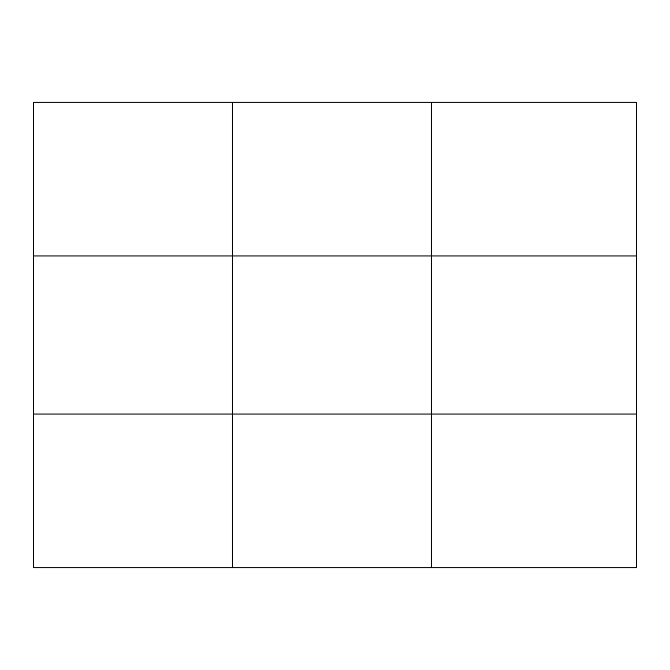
<?xml version="1.0" encoding="UTF-8"?>
<svg xmlns="http://www.w3.org/2000/svg" width="670" height="670" viewBox="0 0 670 670"><rect width="100%" height="100%" fill="white"/><g stroke="black" fill="none" stroke-linecap="round" stroke-linejoin="round"><path stroke-width="1" d="M232.49 567.565L232.49 102.435M431.48 567.565L431.48 102.435M33.5 255.923L636.5 255.923M33.5 414.077L636.5 414.077M636.5 529.191L636.5 567.565L33.5 567.565L33.5 102.435L636.5 102.435L636.5 529.191"/></g></svg>
